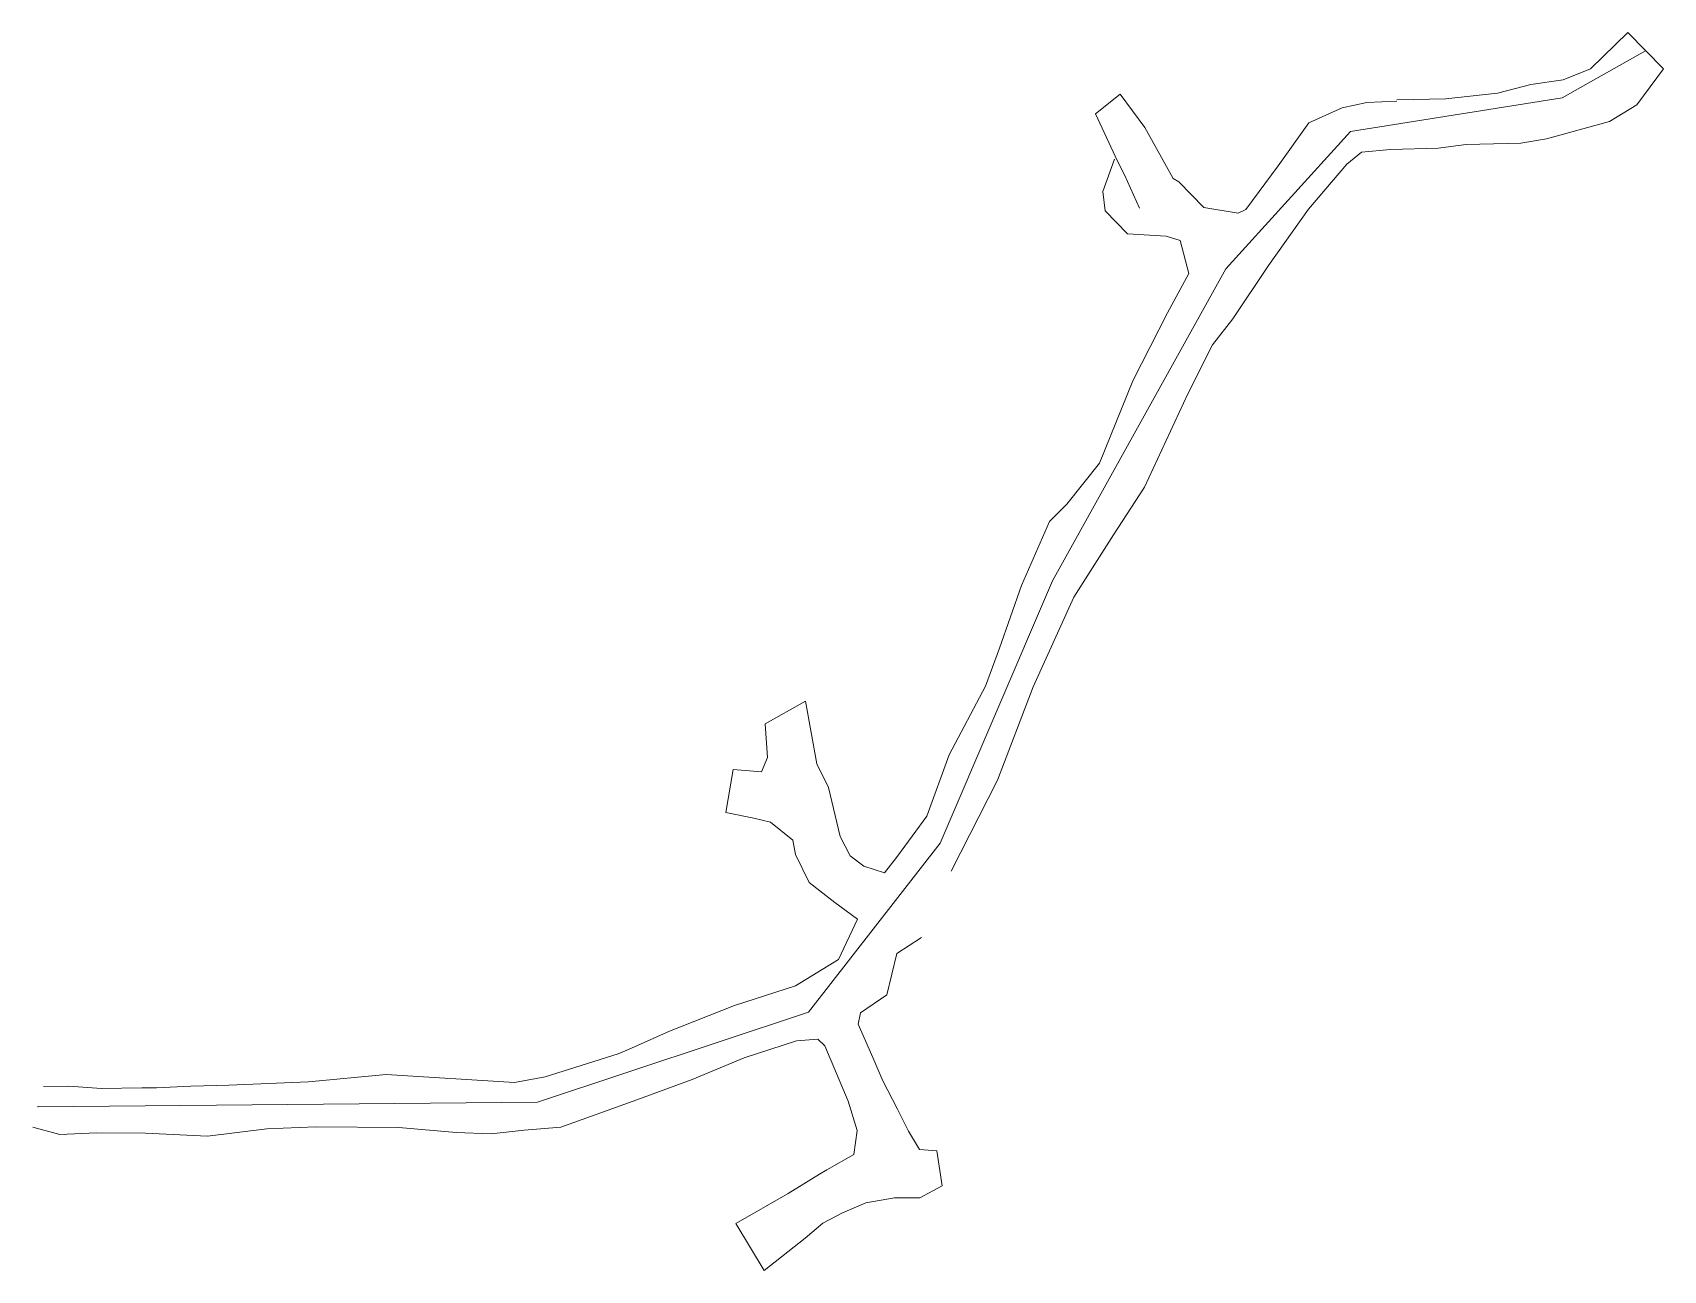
# Model space of a CAD drawing. Header units: millimetres. Extents: x 751744 to 751858, y 4175364 to 4175451.
import ezdxf

# ---------------------------------------------------------------- set-up
doc = ezdxf.new("R2010")
doc.units = ezdxf.units.MM
for name, color, linetype, lineweight in [('717', 4, 'Continuous', 0), ('GEOFENCE', 3, 'Continuous', 0), ('INIT_COORD', 5, 'Continuous', 0)]:
    doc.layers.add(name, color=color, linetype=linetype, lineweight=lineweight)

msp = doc.modelspace()

# ---------------------------------------------------------------- linework, layer by layer
at = {"layer": '717', "lineweight": 0}
for p, q in [((751855.4, 4175450.79, 716.87), (751852.79, 4175448.26, 716.85)), ((751857.89, 4175448.24, 716.87), (751855.4, 4175450.79, 716.87)), ((751852.79, 4175448.26, 716.85), (751850.87, 4175447.47, 716.79)), ((751856.04, 4175445.72, 716.73), (751857.89, 4175448.24, 716.87)), ((751848.61, 4175447.16, 716.78), (751846.28, 4175446.55, 717.13)), ((751850.87, 4175447.47, 716.79), (751848.61, 4175447.16, 716.78)), ((751819.86, 4175446.48, 718.68), (751818.12, 4175445.1, 718.92)), ((751821.58, 4175444.13, 718.63), (751819.86, 4175446.48, 718.68)), ((751839.22, 4175445.98, 717.06), (751837.12, 4175445.89, 717.41)), ((751842.65, 4175446.15, 717.22), (751839.22, 4175446.08, 717.07)), ((751846.28, 4175446.55, 717.13), (751842.65, 4175446.15, 717.22)), ((751818.12, 4175445.1, 718.92), (751819.66, 4175441.78, 718.63)), ((751835.4, 4175445.51, 717.28), (751833.06, 4175444.46, 717.24)), ((751837.12, 4175445.89, 717.41), (751835.4, 4175445.51, 717.28)), ((751854.12, 4175444.57, 716.84), (751856.04, 4175445.72, 716.73)), ((751823.57, 4175440.56, 717.33), (751821.58, 4175444.13, 718.63)), ((751833.06, 4175444.46, 717.24), (751830.93, 4175441.46, 717.24)), ((751849.71, 4175443.35, 716.85), (751854.12, 4175444.57, 716.84)), ((751836.75, 4175442.42, 717.13), (751838.78, 4175442.59, 717.18)), ((751838.78, 4175442.59, 717.18), (751842.12, 4175442.69, 717.11)), ((751842.12, 4175442.69, 717.11), (751844.09, 4175442.94, 717.01)), ((751844.09, 4175442.94, 717.01), (751847.9, 4175443.04, 716.81)), ((751847.9, 4175443.04, 716.81), (751849.71, 4175443.35, 716.85)), ((751819.47, 4175441.92, 717.85), (751818.64, 4175439.66, 718.68)), ((751819.66, 4175441.78, 718.63), (751820.16, 4175440.83, 717.5)), ((751830.93, 4175441.46, 717.24), (751828.66, 4175438.4, 717.2)), ((751833.04, 4175438.41, 717.24), (751835.72, 4175441.56, 717.15)), ((751835.72, 4175441.56, 717.15), (751836.75, 4175442.42, 717.13)), ((751820.16, 4175440.83, 717.5), (751821.21, 4175438.49, 717.32)), ((751823.96, 4175440.34, 717.31), (751823.57, 4175440.56, 717.33)), ((751825.72, 4175438.53, 717.21), (751823.96, 4175440.34, 717.31)), ((751818.64, 4175439.66, 718.68), (751818.81, 4175438.29, 718.27)), ((751818.81, 4175438.29, 718.27), (751820.36, 4175436.7, 717.89)), ((751828.12, 4175438.13, 717.24), (751825.72, 4175438.53, 717.21)), ((751828.66, 4175438.4, 717.2), (751828.12, 4175438.13, 717.24)), ((751830.25, 4175434.48, 717.13), (751833.04, 4175438.41, 717.24)), ((751820.36, 4175436.7, 717.89), (751823.08, 4175436.52, 717.6)), ((751823.08, 4175436.52, 717.6), (751824.05, 4175436.23, 717.21)), ((751824.05, 4175436.23, 717.21), (751824.66, 4175433.91, 717.24)), ((751824.66, 4175433.91, 717.24), (751823.16, 4175431.15, 717.24)), ((751827.75, 4175430.74, 717.3), (751830.25, 4175434.48, 717.13)), ((751823.16, 4175431.15, 717.24), (751820.75, 4175426.39, 717.2)), ((751826.33, 4175428.91, 717.21), (751827.75, 4175430.74, 717.3)), ((751824.6, 4175425.48, 717.2), (751826.33, 4175428.91, 717.21)), ((751820.75, 4175426.39, 717.2), (751818.4, 4175420.63, 717.06)), ((751821.56, 4175418.95, 717.1), (751824.6, 4175425.48, 717.2)), ((751818.4, 4175420.63, 717.06), (751816.13, 4175417.74, 717.28)), ((751819.4, 4175415.6, 717.29), (751821.56, 4175418.95, 717.1)), ((751816.13, 4175417.74, 717.28), (751814.9, 4175416.53, 717.57)), ((751814.9, 4175416.53, 717.57), (751812.94, 4175412.06, 717.56)), ((751816.62, 4175411.23, 717.65), (751819.4, 4175415.6, 717.29)), ((751812.94, 4175412.06, 717.56), (751811.42, 4175407.66, 717.09)), ((751813.77, 4175404.95, 717.02), (751816.62, 4175411.23, 717.65)), ((751811.42, 4175407.66, 717.09), (751810.42, 4175405.01, 717.09)), ((751810.42, 4175405.01, 717.09), (751807.89, 4175400.18, 717.28)), ((751811.26, 4175398.41, 717.39), (751813.77, 4175404.95, 717.02)), ((751797.82, 4175403.96, 718.66), (751795, 4175402.36, 718.78)), ((751798.61, 4175399.55, 717.29), (751797.82, 4175403.96, 718.66)), ((751795, 4175402.36, 718.78), (751795.16, 4175400.01, 717.14)), ((751792.76, 4175399.15, 717.7), (751792.24, 4175396.16, 717.58)), ((751794.74, 4175398.99, 717.47), (751792.76, 4175399.15, 717.7)), ((751795.16, 4175400.01, 717.14), (751794.74, 4175398.99, 717.47)), ((751799.44, 4175397.91, 717.43), (751798.61, 4175399.55, 717.29)), ((751807.89, 4175400.18, 717.28), (751806.32, 4175395.9, 717.1)), ((751808.03, 4175392.03, 717.14), (751811.26, 4175398.41, 717.39)), ((751800.26, 4175394.46, 717.53), (751799.44, 4175397.91, 717.43)), ((751792.24, 4175396.16, 717.58), (751794.22, 4175395.76, 717.55)), ((751794.22, 4175395.76, 717.55), (751795.38, 4175395.47, 717.36)), ((751806.32, 4175395.9, 717.1), (751804.79, 4175393.79, 717.21)), ((751795.38, 4175395.47, 717.36), (751796.95, 4175394.2, 717.62)), ((751796.95, 4175394.2, 717.62), (751797.12, 4175393.21, 717.53)), ((751800.95, 4175393.12, 717.4), (751800.26, 4175394.46, 717.53)), ((751804.79, 4175393.79, 717.21), (751804.19, 4175392.99, 717.46)), ((751797.12, 4175393.21, 717.53), (751798.08, 4175391.25, 717.52)), ((751801.91, 4175392.4, 717.54), (751800.95, 4175393.12, 717.4)), ((751803.35, 4175391.93, 717.51), (751801.91, 4175392.4, 717.54)), ((751804.19, 4175392.99, 717.46), (751803.35, 4175391.93, 717.51)), ((751798.08, 4175391.25, 717.52), (751798.83, 4175390.66, 717.66)), ((751798.83, 4175390.66, 717.66), (751799.87, 4175389.85, 717.6)), ((751799.87, 4175389.85, 717.6), (751801.47, 4175388.67, 717.33)), ((751801.47, 4175388.67, 717.33), (751800.14, 4175385.84, 717.02)), ((751804.23, 4175386.28, 717.11), (751805.96, 4175387.4, 717.25)), ((751800.14, 4175385.84, 717.02), (751797.12, 4175384, 717.02)), ((751803.51, 4175383.38, 717.59), (751804.23, 4175386.28, 717.11)), ((751797.12, 4175384, 717.02), (751792.86, 4175382.63, 717.2)), ((751801.68, 4175382.11, 717.23), (751803.51, 4175383.38, 717.59)), ((751792.86, 4175382.63, 717.2), (751788.3, 4175380.83, 717.66)), ((751801.51, 4175381.33, 717.22), (751801.68, 4175382.11, 717.23)), ((751788.3, 4175380.83, 717.66), (751785.65, 4175379.63, 717.62)), ((751802.53, 4175378.99, 717.17), (751801.51, 4175381.33, 717.22)), ((751793.54, 4175378.95, 717.2), (751797.19, 4175380.16, 717.21)), ((751797.19, 4175380.16, 717.21), (751798.69, 4175380.27, 717.14)), ((751798.69, 4175380.27, 717.14), (751799.18, 4175379.81, 717.25)), ((751799.18, 4175379.81, 717.25), (751800.82, 4175375.93, 717.13)), ((751784.7, 4175379.24, 717.39), (751779.61, 4175377.62, 717.39)), ((751785.65, 4175379.63, 717.62), (751784.7, 4175379.24, 717.39)), ((751789.9, 4175377.45, 717.13), (751793.54, 4175378.95, 717.2)), ((751803.23, 4175377.35, 717.34), (751802.53, 4175378.99, 717.17)), ((751768.47, 4175377.8, 717.36), (751763.03, 4175377.27, 717.98)), ((751777.45, 4175377.23, 717.39), (751768.47, 4175377.8, 717.36)), ((751779.61, 4175377.62, 717.39), (751777.45, 4175377.23, 717.39)), ((751785.77, 4175375.93, 717.39), (751789.9, 4175377.45, 717.13)), ((751746.25, 4175376.98, 719.03), (751744.48, 4175376.95, 719.26)), ((751748.54, 4175376.81, 718.98), (751746.25, 4175376.98, 719.03)), ((751751.36, 4175376.87, 718.97), (751748.54, 4175376.81, 718.98)), ((751752.4, 4175376.85, 719.08), (751751.36, 4175376.87, 718.97)), ((751754.79, 4175376.98, 718.92), (751752.4, 4175376.85, 719.08)), ((751757.46, 4175377.04, 718.53), (751754.79, 4175376.98, 718.92)), ((751763.03, 4175377.27, 717.98), (751757.46, 4175377.04, 718.53)), ((751804.27, 4175375.37, 717.52), (751803.23, 4175377.35, 717.34)), ((751780.7, 4175374.1, 717.39), (751785.77, 4175375.93, 717.39)), ((751800.82, 4175375.93, 717.13), (751801.45, 4175373.88, 717.34)), ((751805.04, 4175373.82, 717.52), (751804.27, 4175375.37, 717.52)), ((751743.72, 4175374.1, 719.07), (751745.63, 4175373.58, 719.05)), ((751755.97, 4175373.47, 718.74), (751760.11, 4175373.99, 718.06)), ((751760.11, 4175373.99, 718.06), (751763.54, 4175374.13, 718.05)), ((751763.54, 4175374.13, 718.05), (751769.35, 4175374.08, 717.36)), ((751769.35, 4175374.08, 717.36), (751773.37, 4175373.72, 717.47)), ((751778.14, 4175373.9, 717.4), (751780.7, 4175374.1, 717.39)), ((751745.63, 4175373.58, 719.05), (751748.19, 4175373.7, 718.97)), ((751748.19, 4175373.7, 718.97), (751751.62, 4175373.69, 718.97)), ((751751.62, 4175373.69, 718.97), (751755.97, 4175373.47, 718.74)), ((751773.37, 4175373.72, 717.47), (751775.81, 4175373.63, 717.39)), ((751775.81, 4175373.63, 717.39), (751778.14, 4175373.9, 717.4)), ((751801.45, 4175373.88, 717.34), (751801.22, 4175372.19, 717.49)), ((751805.81, 4175372.55, 717.34), (751805.04, 4175373.82, 717.52)), ((751801.22, 4175372.19, 717.49), (751799.32, 4175371.12, 717.54)), ((751807.03, 4175372.45, 717.18), (751805.81, 4175372.55, 717.34)), ((751807.39, 4175370, 717.59), (751807.03, 4175372.45, 717.18)), ((751798.8, 4175370.8, 717.51), (751796.62, 4175369.45, 717.79)), ((751799.32, 4175371.12, 717.54), (751798.8, 4175370.8, 717.51)), ((751796.62, 4175369.45, 717.79), (751792.94, 4175367.36, 718.24)), ((751805.84, 4175369.15, 717.52), (751807.39, 4175370, 717.59)), ((751800.42, 4175368.09, 717.49), (751802.06, 4175368.81, 717.72)), ((751802.06, 4175368.81, 717.72), (751804.05, 4175369.15, 717.43)), ((751804.05, 4175369.15, 717.43), (751805.84, 4175369.15, 717.52)), ((751792.94, 4175367.36, 718.24), (751794.93, 4175364.07, 718.31)), ((751797.81, 4175366.33, 718.21), (751799.03, 4175367.37, 717.86)), ((751799.03, 4175367.37, 717.86), (751800.42, 4175368.09, 717.49)), ((751794.93, 4175364.07, 718.31), (751797.81, 4175366.33, 718.21))]:
    msp.add_line(p, q, dxfattribs=at)
at = {"layer": 'GEOFENCE'}
for p, q in [((751850.8, 4175446.21, 716.89), (751856.64, 4175449.52, 716.87)), ((751835.99, 4175443.87, 717.2), (751850.8, 4175446.21, 716.89)), ((751827.26, 4175434.23, 717.23), (751835.99, 4175443.87, 717.2)), ((751815.11, 4175412.39, 717.6), (751827.26, 4175434.23, 717.23)), ((751807.26, 4175394, 717.18), (751815.11, 4175412.39, 717.6)), ((751798.03, 4175382.17, 717.08), (751807.26, 4175394, 717.18)), ((751779.06, 4175375.85, 717.44), (751798.03, 4175382.17, 717.08)), ((751744.1, 4175375.53, 719.16), (751779.06, 4175375.85, 717.44))]:
    msp.add_line(p, q, dxfattribs=at)
at = {"layer": 'INIT_COORD'}
msp.add_point((751744.1, 4175375.53, 719.16), dxfattribs=at)

doc.saveas('drawing.dxf')
